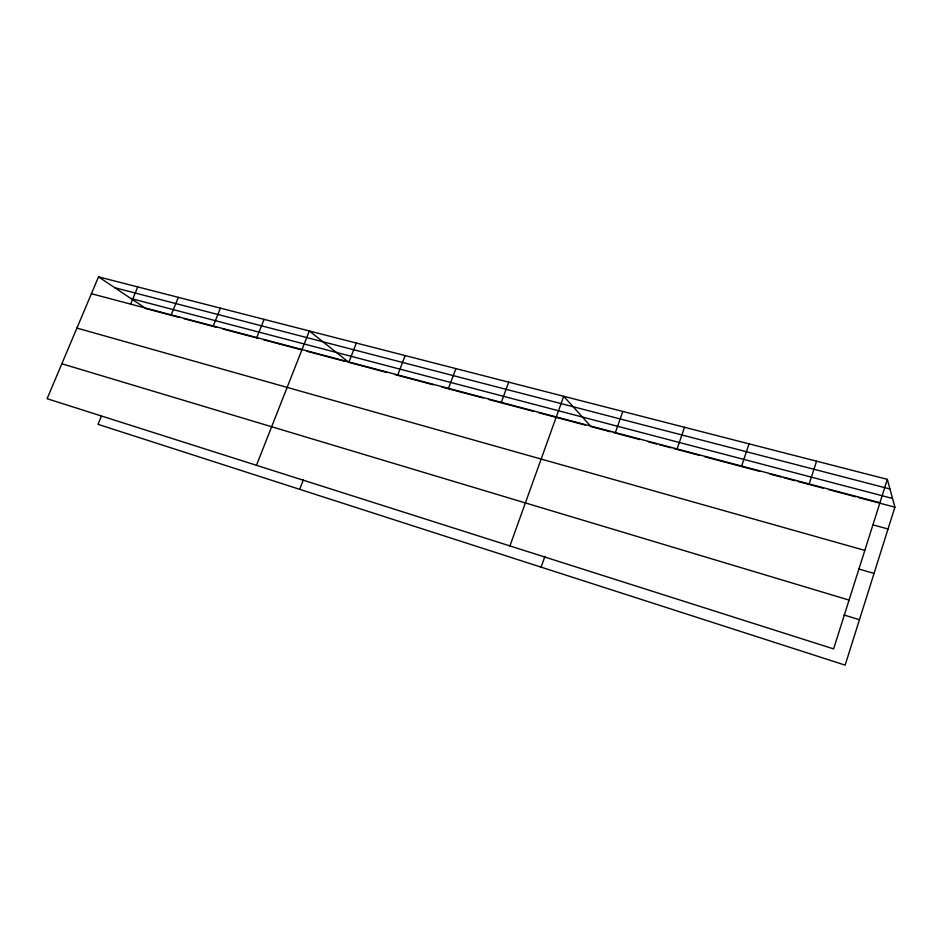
<?xml version="1.0" encoding="UTF-8"?>
<svg xmlns="http://www.w3.org/2000/svg" width="942" height="942" viewBox="0 0 942 942"><rect width="100%" height="100%" fill="white"/><g stroke="black" fill="none" stroke-linecap="round" stroke-linejoin="round"><path stroke-width="1.41" d="M887.34 479.348L833.599 648.897L47.1 398.713L98.533 276.866L887.34 479.348L894.9 507.185L845.151 665.134L98.015 424.336L101.312 416.376M809.154 483.952L816.584 461.191M741.613 466.055L749.055 443.859M677.086 448.945L684.528 427.291M615.373 432.59L622.803 411.442M541.108 567.143L544.923 556.381M509.916 545.936L563.716 396.276L590.975 426.585L610.522 431.777M501.309 402.364L508.715 382.158M448.51 388.375L455.904 368.605M397.783 374.928L405.142 355.57M299.697 489.334L303.359 479.902M348.987 361.999L356.323 343.041M256.471 465.313L309.341 330.983L348.858 362.376L386.773 372.431M256.801 337.566L264.078 319.362M213.21 326.003L220.452 308.164M171.173 314.863L178.368 297.366M130.597 304.113L137.756 286.933M114.783 287.722L889.954 488.992M130.914 298.496L892.521 498.448M91.421 293.727L879.934 502.71M179.698 317.513L146.01 308.587L98.533 276.866M183.902 318.632L216.071 327.168M223.066 329.017L257.978 338.284M263.572 339.756L301.287 349.765M306.868 351.248L344.654 361.269M395.216 374.669L433.332 384.783M441.81 387.032L483.034 397.96M488.71 399.467L533.302 411.289M538.871 412.773L585.347 425.101M613.313 432.508L639.83 439.549M648.237 441.774L656.739 444.035M659.577 444.789L670.928 447.791M673.766 448.545L699.294 455.316M704.969 456.823L759.958 471.4M769.814 474.014L781.059 476.993M783.862 477.747L795.107 480.726M797.921 481.468L823.226 488.18M828.842 489.675L855.548 496.752M858.362 497.494L894.9 507.185M872.575 524.753L888.035 528.98M76.914 328.075L864.815 550.387M858.562 568.956L874.035 573.419M61.854 363.765L849.072 600.089M843.973 614.985L859.457 619.718"/></g></svg>
